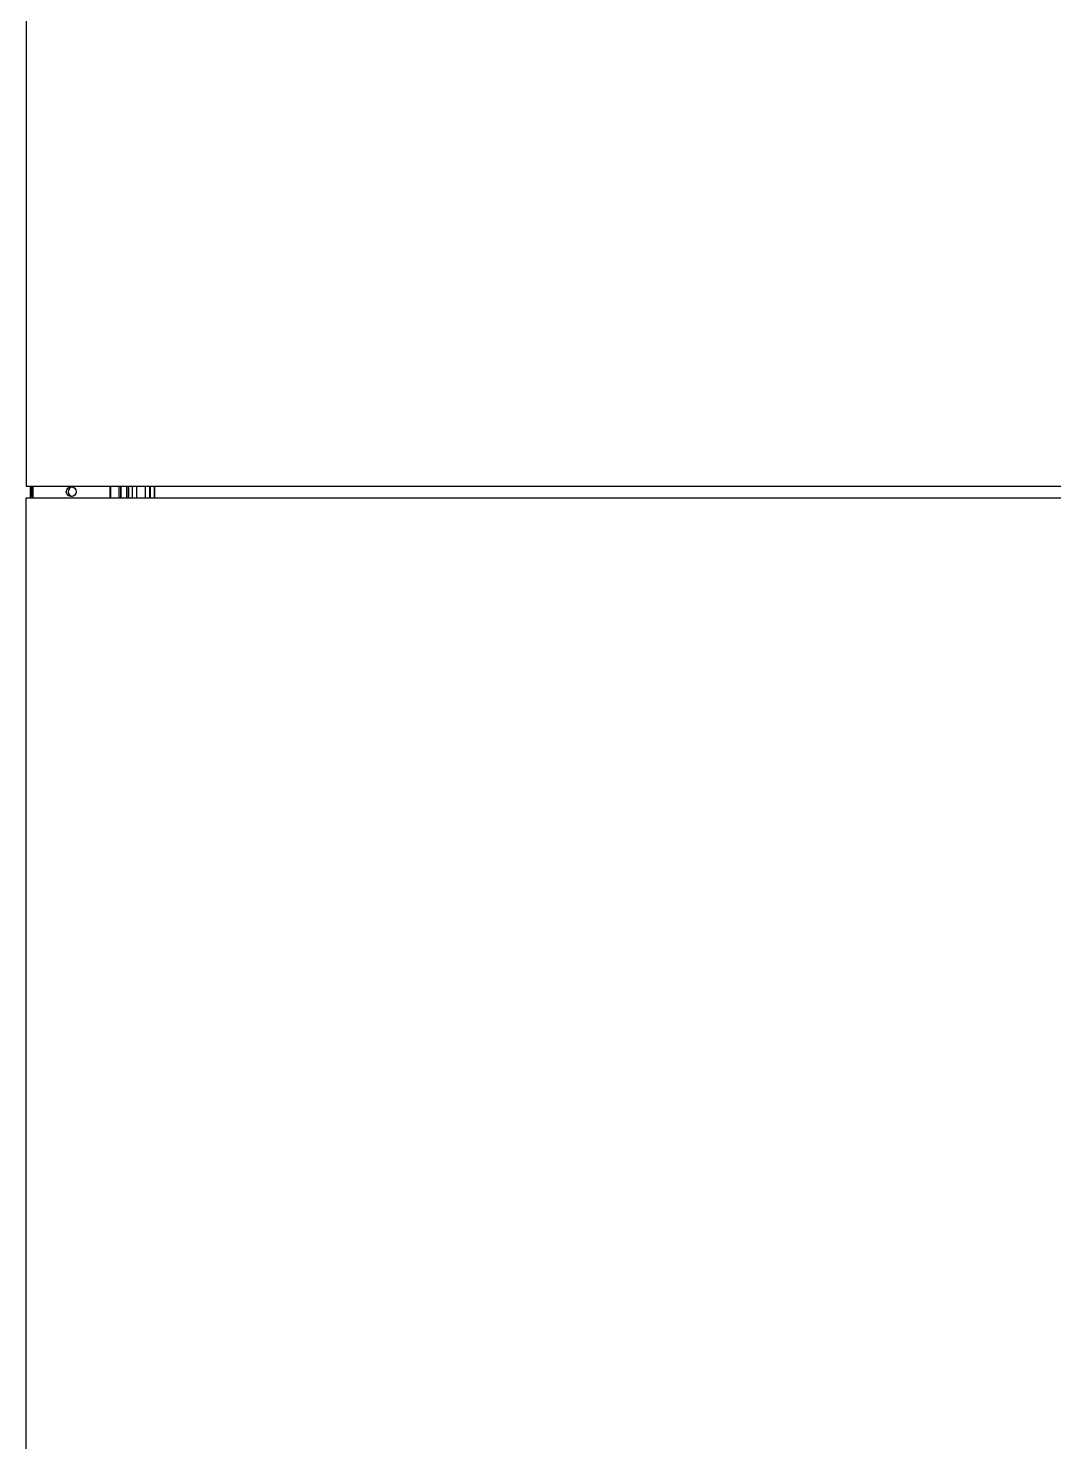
# Model space of a CAD drawing. Header units: feet. Extents: x 1518 to 2565, y 62 to 679.
# Drawn here: x 2091.11 to 2123.65, y 573.82 to 618.67 of the extents above; entities that cross this region are included whole.
import ezdxf

# ---------------------------------------------------------------- set-up
doc = ezdxf.new("R2010")
doc.units = ezdxf.units.FT
doc.header["$LTSCALE"] = 50
doc.header["$MEASUREMENT"] = 0

# ---------------------------------------------------------------- blocks, each defined once
blk = doc.blocks.new('Z1')
at = {"color": 1, "linetype": 'Continuous'}
for p, q in [((-38.307, 137.185), (-38.307, 137.56)), ((-38.223, 137.185), (-38.223, 137.56)), ((-35.782, 137.185), (-35.782, 137.56)), ((-35.762, 137.185), (-35.762, 137.56)), ((-35.489, 137.185), (-35.489, 137.56)), ((-35.44, 137.56), (-35.44, 137.185)), ((-35.438, 137.185), (-35.438, 137.56)), ((-35.25, 137.56), (-35.25, 137.185)), ((-35.248, 137.185), (-35.248, 137.56)), ((-35.199, 137.56), (-35.199, 137.185)), ((-35.071, 137.185), (-35.071, 137.56)), ((-34.943, 137.56), (-34.943, 137.185)), ((-34.661, 137.185), (-34.661, 137.56)), ((-34.533, 137.56), (-34.533, 137.185)), ((-34.5, 137.185), (-34.5, 137.56)), ((-34.374, 137.185), (-34.374, 137.56)), ((-34.372, 137.56), (-34.372, 137.185))]:
    blk.add_line(p, q, dxfattribs=at)
for points in [[(0.291, 203.06), (0, 203.06), (-38.449, 203.06), (-38.449, 137.56), (0, 137.56), (0, 203.06)], [(0.291, 71.685), (0, 71.685), (-38.449, 71.685), (-38.449, 137.185), (0, 137.185), (0.291, 137.185)]]:
    blk.add_lwpolyline(points, dxfattribs=at)
at = {"color": 1, "linetype": 'Continuous', "flags": 128}
blk.add_lwpolyline([(-38.239, 137.383), (-38.24, 137.429), (-38.244, 137.471), (-38.249, 137.505), (-38.256, 137.528), (-38.263, 137.538), (-38.271, 137.535), (-38.278, 137.518), (-38.284, 137.489), (-38.289, 137.45), (-38.291, 137.406), (-38.291, 137.359), (-38.289, 137.315), (-38.284, 137.276), (-38.278, 137.247), (-38.271, 137.23), (-38.263, 137.227), (-38.256, 137.237), (-38.249, 137.26), (-38.244, 137.295), (-38.24, 137.337), (-38.239, 137.383)], dxfattribs=at)
at = {"color": 1, "linetype": 'Continuous'}
blk.add_lwpolyline([(-36.985, 137.536, 0.358832), (-37.11, 137.383, 0.358276), (-36.985, 137.229)], format="xyb", dxfattribs=at)
blk.add_circle((-37.016, 137.382), 0.156, dxfattribs=at)

msp = doc.modelspace()

# ---------------------------------------------------------------- block references
msp.add_blockref('Z1', (2129.486, 466.586))

doc.saveas('drawing.dxf')
